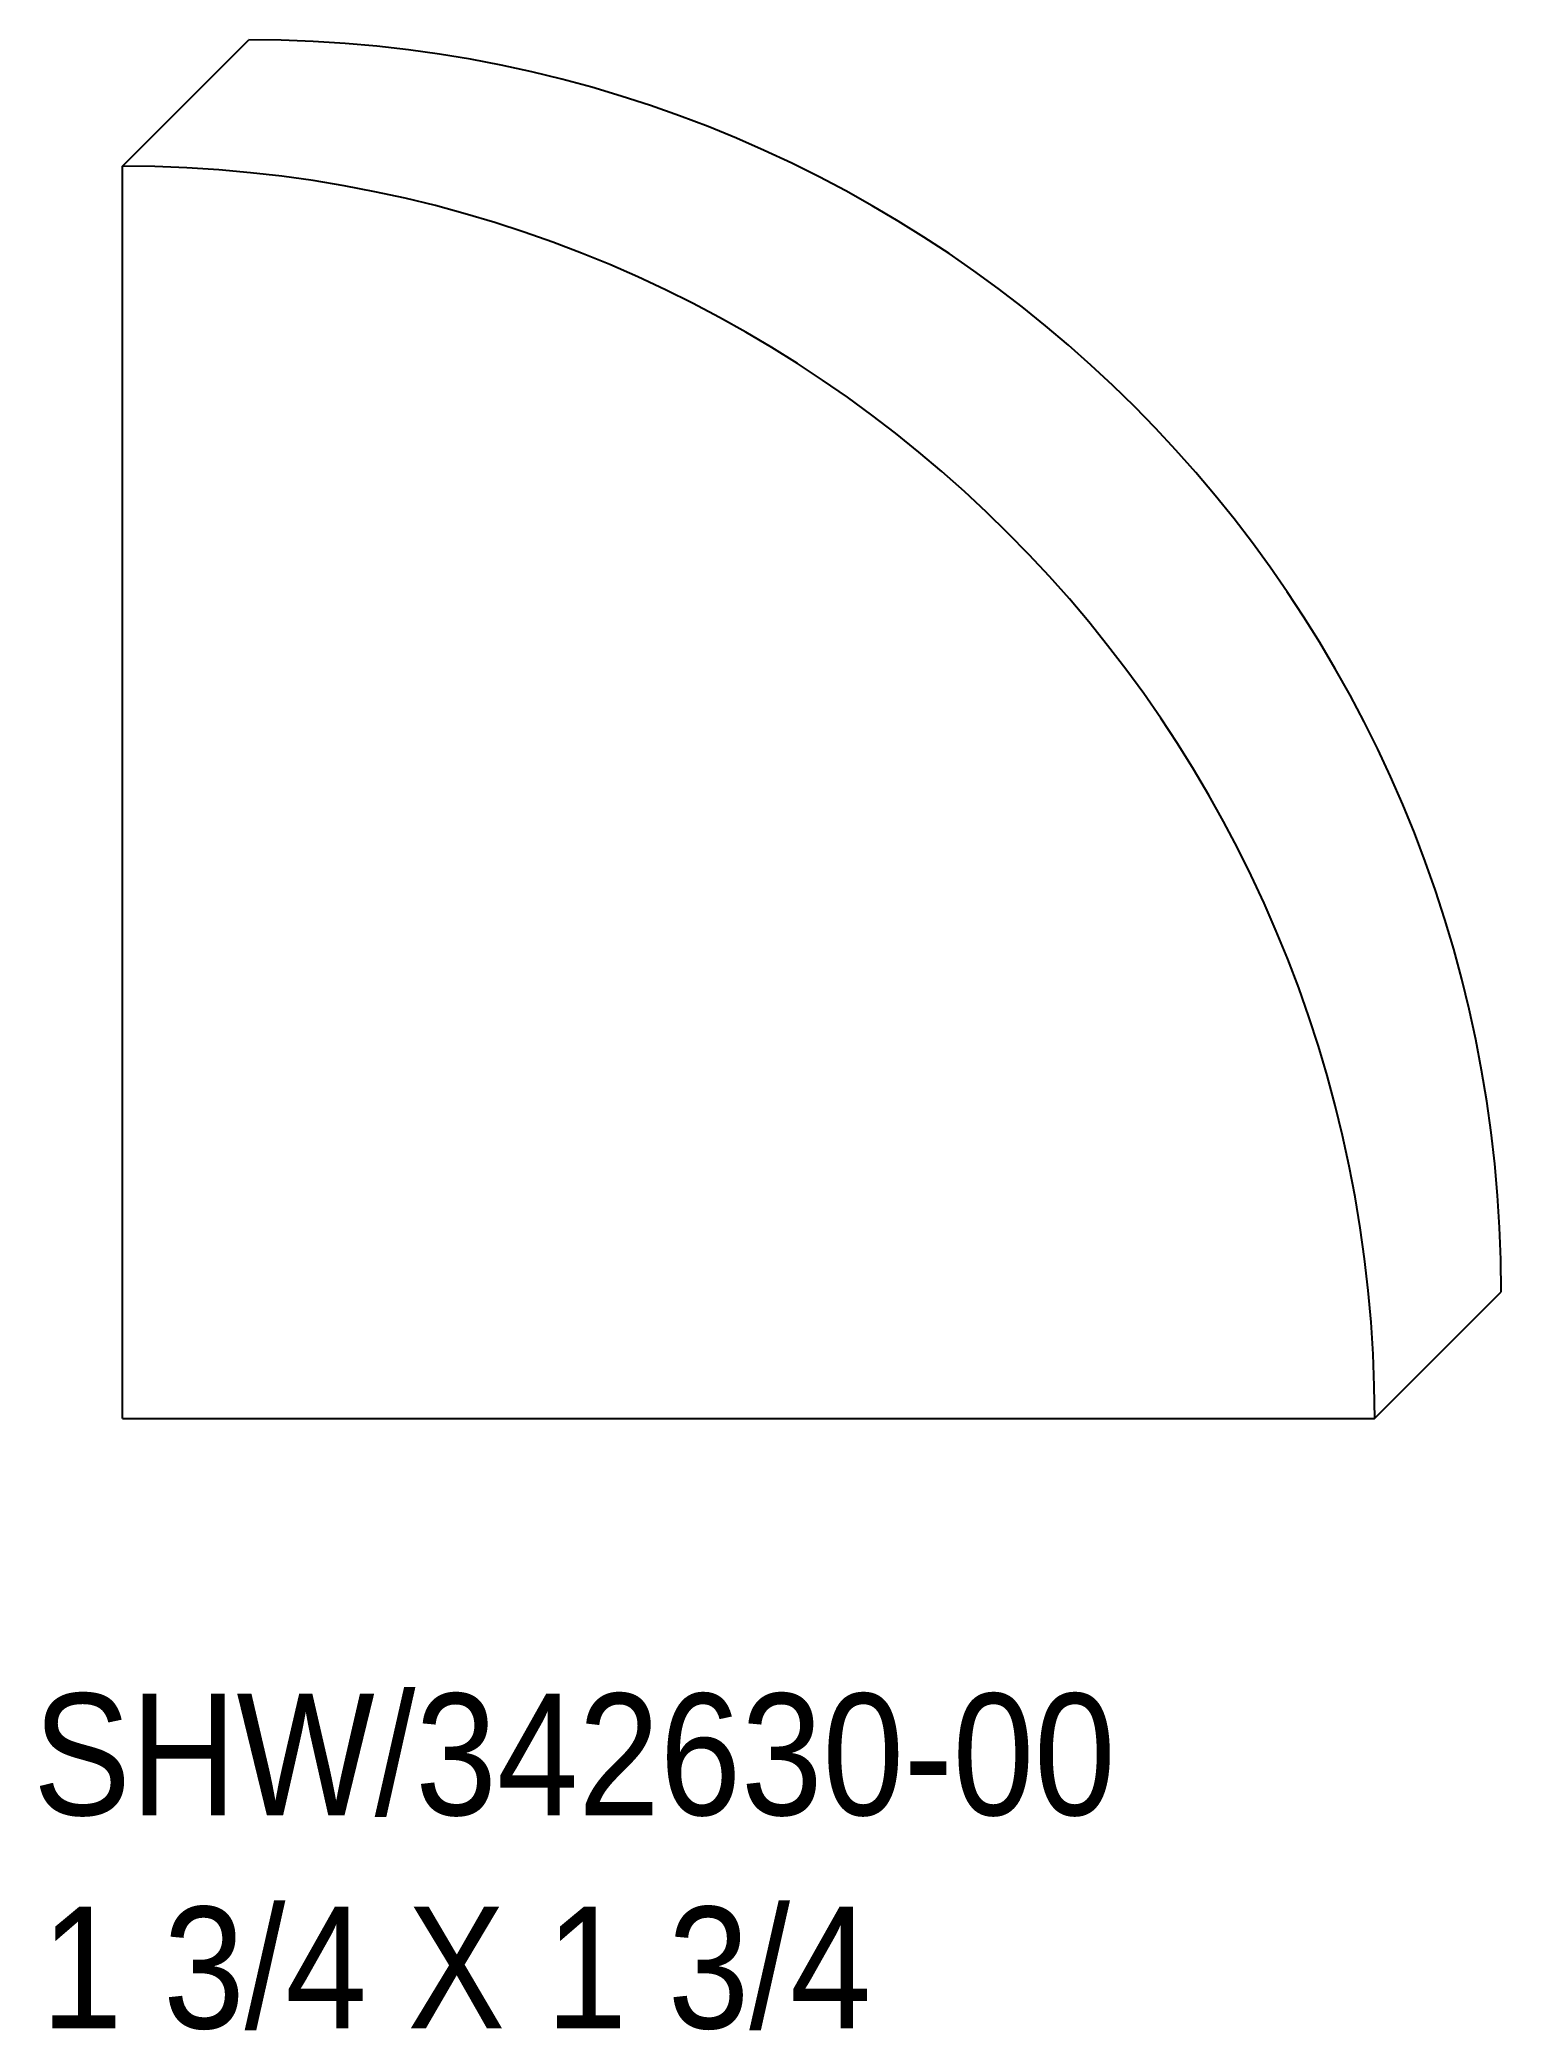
# Model space of a CAD drawing. Extents: x 73.88 to 75.92, y 152.81 to 155.59.
import ezdxf

# ---------------------------------------------------------------- set-up
doc = ezdxf.new("R2010")
doc.units = 0
doc.header["$LTSCALE"] = 5
doc.layers.add('PROFILE', color=7, linetype='CONTINUOUS')
doc.styles.add('TXT', font='TXT', dxfattribs={"height": 3.5})

msp = doc.modelspace()

# ---------------------------------------------------------------- linework, layer by layer
at = {"layer": 'PROFILE', "color": 1, "linetype": 'CONTINUOUS'}
for p, q in [((73.9955, 155.4099), (74.1722, 155.5866)), ((73.9955, 153.6604), (73.9955, 155.4099)), ((75.745, 153.6604), (75.9218, 153.8371)), ((73.9955, 153.6604), (75.745, 153.6604))]:
    msp.add_line(p, q, dxfattribs=at)
for centre in [(74.1722, 153.8371), (73.9955, 153.6604)]:
    msp.add_ellipse(centre, major_axis=(1.7496, 0), ratio=1, start_param=0, end_param=1.570796, dxfattribs=at)

# ---------------------------------------------------------------- texts
at = {"layer": 'PROFILE', "color": 1, "linetype": 'CONTINUOUS', "style": 'TXT', "width": 0.9}
for s, p in [('SHW/342630-00', (73.8708, 153.1061)), ('1 3/4 X 1 3/4', (73.882, 152.8081))]:
    msp.add_text(s, height=0.169956, dxfattribs=at).set_placement(p)

doc.saveas('drawing.dxf')
